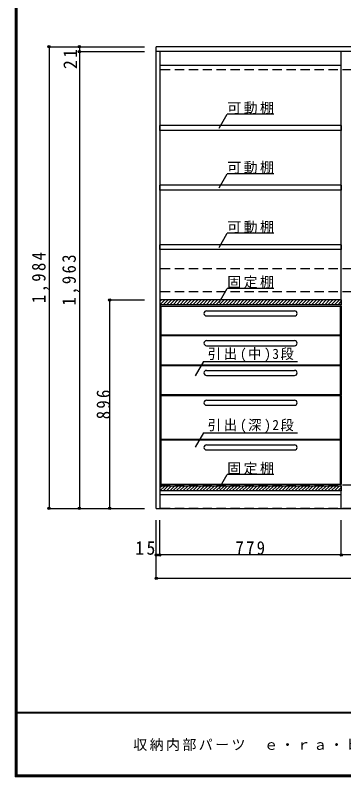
# Model space of a CAD drawing. Units: millimetres, scale not verified. Extents: x -3922 to 3878, y -2932 to 2722.
# Drawn here: x -3922 to -2512, y -2864 to 408 of the extents above; entities that cross this region are included whole.
import ezdxf

# ---------------------------------------------------------------- set-up
doc = ezdxf.new("R2010")
doc.units = ezdxf.units.MM
doc.header["$LTSCALE"] = 20
doc.header["$PDMODE"] = 32
doc.header["$PDSIZE"] = 10
doc.linetypes.add('CHAIN1', pattern=[8, 5, -1, 1, -1])
doc.linetypes.add('DASHED2', pattern=[3, 2, -1])
for name, color, linetype in [('0-2', 2, 'Continuous'), ('0-3_固定棚', 3, 'Continuous'), ('0-4_可動棚', 3, 'Continuous'), ('0-7_桟木・巾木', 2, 'Continuous'), ('0-8', 7, 'Continuous'), ('0-A_文字', 7, 'Continuous'), ('0-B_寸法', 7, 'Continuous'), ('0-C_ハッチ', 4, 'Continuous'), ('F-1_枠', 6, 'Continuous'), ('F-A_文字', 7, 'Continuous')]:
    doc.layers.add(name, color=color, linetype=linetype)
doc.styles.add('ＭＳ ゴシック', font='')
doc.styles.get('ＭＳ ゴシック').set_extended_font_data('MS Gothic')

msp = doc.modelspace()

# ---------------------------------------------------------------- linework, layer by layer
at = {"layer": '0-2', "color": 3}
for p, q in [((-3316.63, -1711.27), (-3316.63, 272.73)), ((-427.63, 272.73), (-3316.63, 272.73)), ((-427.63, 251.73), (-3316.63, 251.73)), ((-3301.63, 251.73), (-3301.63, -1711.27)), ((-2522.63, -1711.27), (-2522.63, 251.73)), ((-3316.63, -1711.27), (-427.63, -1711.27))]:
    msp.add_line(p, q, dxfattribs=at)
at = {"layer": '0-3_固定棚'}
for p, q in [((-3301.63, -815.27), (-3301.63, -836.27)), ((-2522.63, -815.27), (-3301.63, -815.27)), ((-2522.63, -815.27), (-2522.63, -836.27)), ((-2522.63, -836.27), (-3301.63, -836.27)), ((-3301.63, -1615.27), (-3301.63, -1636.27)), ((-2522.63, -1615.27), (-3301.63, -1615.27))]:
    msp.add_line(p, q, dxfattribs=at)
msp.add_lwpolyline([(-2522.63, -1615.27), (-2522.63, -1636.27), (-3301.63, -1636.27)], dxfattribs=at)
at = {"layer": '0-4_可動棚'}
for p, q in [((-3301.63, -87.27), (-3301.63, -66.27)), ((-2522.63, -66.27), (-3301.63, -66.27)), ((-2522.63, -87.27), (-3301.63, -87.27)), ((-2522.63, -66.27), (-2522.63, -87.27)), ((-3301.63, -343.27), (-3301.63, -322.27)), ((-2522.63, -322.27), (-3301.63, -322.27)), ((-2522.63, -322.27), (-2522.63, -343.27)), ((-2522.63, -343.27), (-3301.63, -343.27)), ((-3301.63, -599.27), (-3301.63, -578.27)), ((-2522.63, -578.27), (-3301.63, -578.27)), ((-2522.63, -578.27), (-2522.63, -599.27)), ((-2522.63, -599.27), (-3301.63, -599.27))]:
    msp.add_line(p, q, dxfattribs=at)
at = {"layer": '0-7_桟木・巾木', "color": 7}
for p, q in [((-2522.63, 191.73), (-3301.63, 191.73)), ((-3301.63, -1651.27), (-2522.63, -1651.27))]:
    msp.add_line(p, q, dxfattribs=at)
at = {"layer": '0-8', "color": 3}
for p, q in [((-3296.63, -842.27), (-3296.63, -1223.27)), ((-2527.63, -967.27), (-3296.63, -967.27)), ((-2527.63, -970.27), (-3296.63, -970.27)), ((-2527.63, -1095.27), (-3296.63, -1095.27)), ((-2527.63, -1098.27), (-3296.63, -1098.27)), ((-3296.63, -1226.27), (-3296.63, -1607.27)), ((-3296.63, -1226.27), (-2527.63, -1226.27)), ((-2527.63, -1226.27), (-2527.63, -1607.27)), ((-2527.63, -1415.27), (-3296.63, -1415.27)), ((-2527.63, -1418.27), (-3296.63, -1418.27)), ((-3296.63, -1607.27), (-2527.63, -1607.27))]:
    msp.add_line(p, q, dxfattribs=at)
at = {"layer": '0-8'}
for p, q in [((-3101.13, -862.27), (-2723.13, -862.27)), ((-3101.13, -884.27), (-2723.13, -884.27)), ((-3101.13, -990.27), (-2723.13, -990.27)), ((-3101.13, -1012.27), (-2723.13, -1012.27)), ((-3101.13, -1118.27), (-2723.13, -1118.27)), ((-3101.13, -1140.27), (-2723.13, -1140.27)), ((-3296.63, -1223.27), (-3301.63, -1223.27)), ((-2527.63, -1223.27), (-2522.63, -1223.27)), ((-2527.63, -1226.27), (-2522.63, -1226.27)), ((-2522.63, -1226.27), (-2522.63, -1607.27)), ((-3101.13, -1246.27), (-2723.13, -1246.27)), ((-3101.13, -1268.27), (-2723.13, -1268.27)), ((-3101.13, -1438.27), (-2723.13, -1438.27)), ((-3101.13, -1460.27), (-2723.13, -1460.27)), ((-3296.63, -1607.27), (-3301.63, -1607.27)), ((-2527.63, -1607.27), (-2522.63, -1607.27))]:
    msp.add_line(p, q, dxfattribs=at)
for points in [[(-3296.63, -842.27), (-3301.63, -842.27), (-3301.63, -1223.27)], [(-2527.63, -842.27), (-2522.63, -842.27), (-2522.63, -1223.27)], [(-3296.63, -1226.27), (-3301.63, -1226.27), (-3301.63, -1607.27)]]:
    msp.add_lwpolyline(points, dxfattribs=at)
at = {"layer": '0-8', "color": 3}
msp.add_lwpolyline([(-3296.63, -842.27), (-2527.63, -842.27), (-2527.63, -1223.27), (-3296.63, -1223.27)], dxfattribs=at)
at = {"layer": '0-8'}
for centre, start, end in [((-3101.13, -873.27), 90, 270), ((-2723.13, -873.27), 270, 90), ((-3101.13, -1001.27), 90, 270), ((-2723.13, -1001.27), 270, 90), ((-3101.13, -1129.27), 90, 270), ((-2723.13, -1129.27), 270, 90), ((-3101.13, -1257.27), 90, 270), ((-2723.13, -1257.27), 270, 90), ((-3101.13, -1449.27), 90, 270), ((-2723.13, -1449.27), 270, 90)]:
    msp.add_arc(centre, 11, start, end, dxfattribs=at)
at = {"layer": '0-A_文字', "linetype": 'CHAIN1'}
for p, q in [((3282.37, 272.73), (-3316.63, 272.73)), ((-3316.63, -1711.27), (3282.37, -1711.27))]:
    msp.add_line(p, q, dxfattribs=at)
at = {"layer": '0-A_文字'}
for p, q in [((-3047.15, -77.79), (-3012.13, -17.14)), ((-2812.13, -17.14), (-3012.13, -17.14)), ((-3047.15, -333.79), (-3012.13, -273.14)), ((-2812.13, -273.14), (-3012.13, -273.14)), ((-3047.15, -589.79), (-3012.13, -529.14)), ((-2812.13, -529.14), (-3012.13, -529.14)), ((-3047.15, -826.33), (-3012.13, -765.68)), ((-2812.13, -765.68), (-3012.13, -765.68)), ((-3114.22, -1080.56), (-3149.49, -1141.66)), ((-3114.22, -1080.56), (-2710.04, -1080.56)), ((-3114.22, -1386.65), (-3149.49, -1447.75)), ((-3114.22, -1386.65), (-2710.04, -1386.65)), ((-3047.15, -1626.33), (-3012.13, -1565.68)), ((-2812.13, -1565.68), (-3012.13, -1565.68))]:
    msp.add_line(p, q, dxfattribs=at)
at = {"layer": '0-B_寸法', "color": 4}
for p, q in [((-3776.63, 272.73), (-3776.63, -1711.27)), ((-3776.63, 272.73), (-3366.63, 272.73)), ((-3646.63, 272.73), (-3646.63, -1711.27)), ((-3646.63, 251.73), (-3366.63, 251.73)), ((-3516.63, -815.27), (-3366.63, -815.27)), ((-3516.63, -1711.27), (-3516.63, -815.27)), ((-3776.63, -1711.27), (-3366.63, -1711.27)), ((-3316.63, -2011.27), (-3316.63, -1761.27)), ((-3301.63, -1911.27), (-3301.63, -1761.27)), ((-2522.63, -1911.27), (-2522.63, -1761.27)), ((-427.63, -1911.27), (-3316.63, -1911.27)), ((-3316.63, -2011.27), (-427.63, -2011.27))]:
    msp.add_line(p, q, dxfattribs=at)
at = {"layer": '0-B_寸法', "color": 4, "linetype": 'DASHED2'}
for p, q in [((3282.37, 272.73), (-3316.63, 272.73)), ((3282.37, 172.73), (-3316.63, 172.73)), ((3282.37, -681.27), (-3316.63, -681.27)), ((3282.37, -781.27), (-3316.63, -781.27)), ((3282.37, -1611.27), (-3316.63, -1611.27)), ((3282.37, -1711.27), (-3316.63, -1711.27))]:
    msp.add_line(p, q, dxfattribs=at)
at = {"layer": '0-B_寸法'}
for p in [(-3776.63, 272.73), (-3646.63, 272.73), (-3646.63, 251.73), (-3516.63, -815.27), (-3776.63, -1711.27), (-3646.63, -1711.27), (-3516.63, -1711.27), (-3316.63, -1911.27), (-3301.63, -1911.27), (-2522.63, -1911.27), (-3316.63, -2011.27)]:
    msp.add_point(p, dxfattribs=at)
at = {"layer": '0-C_ハッチ'}
for p, q in [((-3301.63, -822.63), (-3294.27, -815.27)), ((-3301.13, -836.27), (-3280.13, -815.27)), ((-3286.98, -836.27), (-3265.98, -815.27)), ((-3272.84, -836.27), (-3251.84, -815.27)), ((-3258.7, -836.27), (-3237.7, -815.27)), ((-3244.56, -836.27), (-3223.56, -815.27)), ((-3230.42, -836.27), (-3209.42, -815.27)), ((-3216.27, -836.27), (-3195.27, -815.27)), ((-3202.13, -836.27), (-3181.13, -815.27)), ((-3187.99, -836.27), (-3166.99, -815.27)), ((-3173.85, -836.27), (-3152.85, -815.27)), ((-3159.7, -836.27), (-3138.7, -815.27)), ((-3145.56, -836.27), (-3124.56, -815.27)), ((-3131.42, -836.27), (-3110.42, -815.27)), ((-3117.28, -836.27), (-3096.28, -815.27)), ((-3103.14, -836.27), (-3082.14, -815.27)), ((-3088.99, -836.27), (-3067.99, -815.27)), ((-3074.85, -836.27), (-3053.85, -815.27)), ((-3060.71, -836.27), (-3039.71, -815.27)), ((-3046.57, -836.27), (-3025.57, -815.27)), ((-3032.43, -836.27), (-3011.43, -815.27)), ((-3018.28, -836.27), (-2997.28, -815.27)), ((-3004.14, -836.27), (-2983.14, -815.27)), ((-2990, -836.27), (-2969, -815.27)), ((-2975.86, -836.27), (-2954.86, -815.27)), ((-2961.71, -836.27), (-2940.71, -815.27)), ((-2947.57, -836.27), (-2926.57, -815.27)), ((-2933.43, -836.27), (-2912.43, -815.27)), ((-2919.29, -836.27), (-2898.29, -815.27)), ((-2905.15, -836.27), (-2884.15, -815.27)), ((-2891, -836.27), (-2870, -815.27)), ((-2876.86, -836.27), (-2855.86, -815.27)), ((-2862.72, -836.27), (-2841.72, -815.27)), ((-2848.58, -836.27), (-2827.58, -815.27)), ((-2834.44, -836.27), (-2813.44, -815.27)), ((-2820.29, -836.27), (-2799.29, -815.27)), ((-2806.15, -836.27), (-2785.15, -815.27)), ((-2792.01, -836.27), (-2771.01, -815.27)), ((-2777.87, -836.27), (-2756.87, -815.27)), ((-2763.73, -836.27), (-2742.73, -815.27)), ((-2749.58, -836.27), (-2728.58, -815.27)), ((-2735.44, -836.27), (-2714.44, -815.27)), ((-2721.3, -836.27), (-2700.3, -815.27)), ((-2707.16, -836.27), (-2686.16, -815.27)), ((-2693.01, -836.27), (-2672.01, -815.27)), ((-2678.87, -836.27), (-2657.87, -815.27)), ((-2664.73, -836.27), (-2643.73, -815.27)), ((-2650.59, -836.27), (-2629.59, -815.27)), ((-2636.45, -836.27), (-2615.45, -815.27)), ((-2622.3, -836.27), (-2601.3, -815.27)), ((-2608.16, -836.27), (-2587.16, -815.27)), ((-2594.02, -836.27), (-2573.02, -815.27)), ((-2579.88, -836.27), (-2558.88, -815.27)), ((-2565.74, -836.27), (-2544.74, -815.27)), ((-2551.59, -836.27), (-2530.59, -815.27)), ((-2537.45, -836.27), (-2522.63, -821.45)), ((-2523.31, -836.27), (-2522.63, -835.59)), ((-3301.63, -1636.27), (-3280.63, -1615.27)), ((-3301.63, -1622.13), (-3294.77, -1615.27)), ((-3287.49, -1636.27), (-3266.49, -1615.27)), ((-3273.35, -1636.27), (-3252.35, -1615.27)), ((-3259.2, -1636.27), (-3238.2, -1615.27)), ((-3245.06, -1636.27), (-3224.06, -1615.27)), ((-3230.92, -1636.27), (-3209.92, -1615.27)), ((-3216.78, -1636.27), (-3195.78, -1615.27)), ((-3202.64, -1636.27), (-3181.64, -1615.27)), ((-3188.49, -1636.27), (-3167.49, -1615.27)), ((-3174.35, -1636.27), (-3153.35, -1615.27)), ((-3160.21, -1636.27), (-3139.21, -1615.27)), ((-3146.07, -1636.27), (-3125.07, -1615.27)), ((-3131.93, -1636.27), (-3110.93, -1615.27)), ((-3117.78, -1636.27), (-3096.78, -1615.27)), ((-3103.64, -1636.27), (-3082.64, -1615.27)), ((-3089.5, -1636.27), (-3068.5, -1615.27)), ((-3075.36, -1636.27), (-3054.36, -1615.27)), ((-3061.21, -1636.27), (-3040.21, -1615.27)), ((-3047.07, -1636.27), (-3026.07, -1615.27)), ((-3032.93, -1636.27), (-3011.93, -1615.27)), ((-3018.79, -1636.27), (-2997.79, -1615.27)), ((-3004.65, -1636.27), (-2983.65, -1615.27)), ((-2990.5, -1636.27), (-2969.5, -1615.27)), ((-2976.36, -1636.27), (-2955.36, -1615.27)), ((-2962.22, -1636.27), (-2941.22, -1615.27)), ((-2948.08, -1636.27), (-2927.08, -1615.27)), ((-2933.94, -1636.27), (-2912.94, -1615.27)), ((-2919.79, -1636.27), (-2898.79, -1615.27)), ((-2905.65, -1636.27), (-2884.65, -1615.27)), ((-2891.51, -1636.27), (-2870.51, -1615.27)), ((-2877.37, -1636.27), (-2856.37, -1615.27)), ((-2863.22, -1636.27), (-2842.22, -1615.27)), ((-2849.08, -1636.27), (-2828.08, -1615.27)), ((-2834.94, -1636.27), (-2813.94, -1615.27)), ((-2820.8, -1636.27), (-2799.8, -1615.27)), ((-2806.66, -1636.27), (-2785.66, -1615.27)), ((-2792.51, -1636.27), (-2771.51, -1615.27)), ((-2778.37, -1636.27), (-2757.37, -1615.27)), ((-2764.23, -1636.27), (-2743.23, -1615.27)), ((-2750.09, -1636.27), (-2729.09, -1615.27)), ((-2735.95, -1636.27), (-2714.95, -1615.27)), ((-2721.8, -1636.27), (-2700.8, -1615.27)), ((-2707.66, -1636.27), (-2686.66, -1615.27)), ((-2693.52, -1636.27), (-2672.52, -1615.27)), ((-2679.38, -1636.27), (-2658.38, -1615.27)), ((-2665.23, -1636.27), (-2644.23, -1615.27)), ((-2651.09, -1636.27), (-2630.09, -1615.27)), ((-2636.95, -1636.27), (-2615.95, -1615.27)), ((-2622.81, -1636.27), (-2601.81, -1615.27)), ((-2608.67, -1636.27), (-2587.67, -1615.27)), ((-2594.52, -1636.27), (-2573.52, -1615.27)), ((-2580.38, -1636.27), (-2559.38, -1615.27)), ((-2566.24, -1636.27), (-2545.24, -1615.27)), ((-2552.1, -1636.27), (-2531.1, -1615.27)), ((-2537.96, -1636.27), (-2522.63, -1620.94)), ((-2523.81, -1636.27), (-2522.63, -1635.08))]:
    msp.add_line(p, q, dxfattribs=at)
at = {"layer": 'F-1_枠'}
for p, q in [((-3922.03, 2722.29), (-3922.03, -2864.37)), ((-3918.7, 2722.29), (-3918.7, -2864.37)), ((-3915.36, 2722.29), (-3915.36, -2864.37)), ((3877.97, -2587.71), (-3922.03, -2587.71)), ((3877.97, -2591.04), (-3922.03, -2591.04)), ((3877.97, -2857.71), (-3922.03, -2857.71)), ((3877.97, -2861.04), (-3922.03, -2861.04)), ((3877.97, -2864.37), (-3922.03, -2864.37))]:
    msp.add_line(p, q, dxfattribs=at)

# ---------------------------------------------------------------- texts
at = {"layer": '0-A_文字', "char_height": 43.99, "attachment_point": 7, "style": 'ＭＳ ゴシック'}
for s, insert in [('\\T1.17;可動棚', (-3012.13, -17.14)), ('\\T1.17;可動棚', (-3012.13, -273.14)), ('\\T1.17;可動棚', (-3012.13, -529.14)), ('\\T1.17;固定棚', (-3012.13, -765.68)), ('\\T1.22;\\W0.95;引出(中)3段', (-3096.61, -1080.56)), ('\\T1.22;\\W0.95;引出(深)2段', (-3096.61, -1386.65)), ('\\T1.17;固定棚', (-3012.13, -1565.68))]:
    msp.add_mtext(s, dxfattribs=dict(at, insert=insert))
at = {"layer": '0-B_寸法', "char_height": 58.65, "attachment_point": 7, "rotation": 90, "style": 'ＭＳ ゴシック'}
for s, insert in [('\\T1.27;\\W0.95;21', (-3657.02, 176.73)), ('\\T1.28;\\W0.9;1,984', (-3777.02, -829.27)), ('\\T1.28;\\W0.9;1,963', (-3647.02, -839.77)), ('\\T1.27;\\W0.9;896', (-3513.92, -1328.27))]:
    msp.add_mtext(s, dxfattribs=dict(at, insert=insert))
at = {"layer": '0-B_寸法', "char_height": 58.65, "attachment_point": 7, "style": 'ＭＳ ゴシック'}
for s, insert in [('\\T1.27;\\W0.95;15', (-3406.92, -1911.27)), ('\\T1.27;\\W0.9;779', (-2977.13, -1911.27))]:
    msp.add_mtext(s, dxfattribs=dict(at, insert=insert))
at = {"layer": 'F-A_文字', "insert": (-3415.36, -2754.37), "char_height": 43.99, "attachment_point": 7, "style": 'ＭＳ ゴシック'}
msp.add_mtext('\\T1.17;収納内部パーツ\u3000ｅ・ｒａ・ｂｏ\u3000モデルプラン\u3000ＣＬ－９１３（奥行き450）', dxfattribs=at)

doc.saveas('drawing.dxf')
